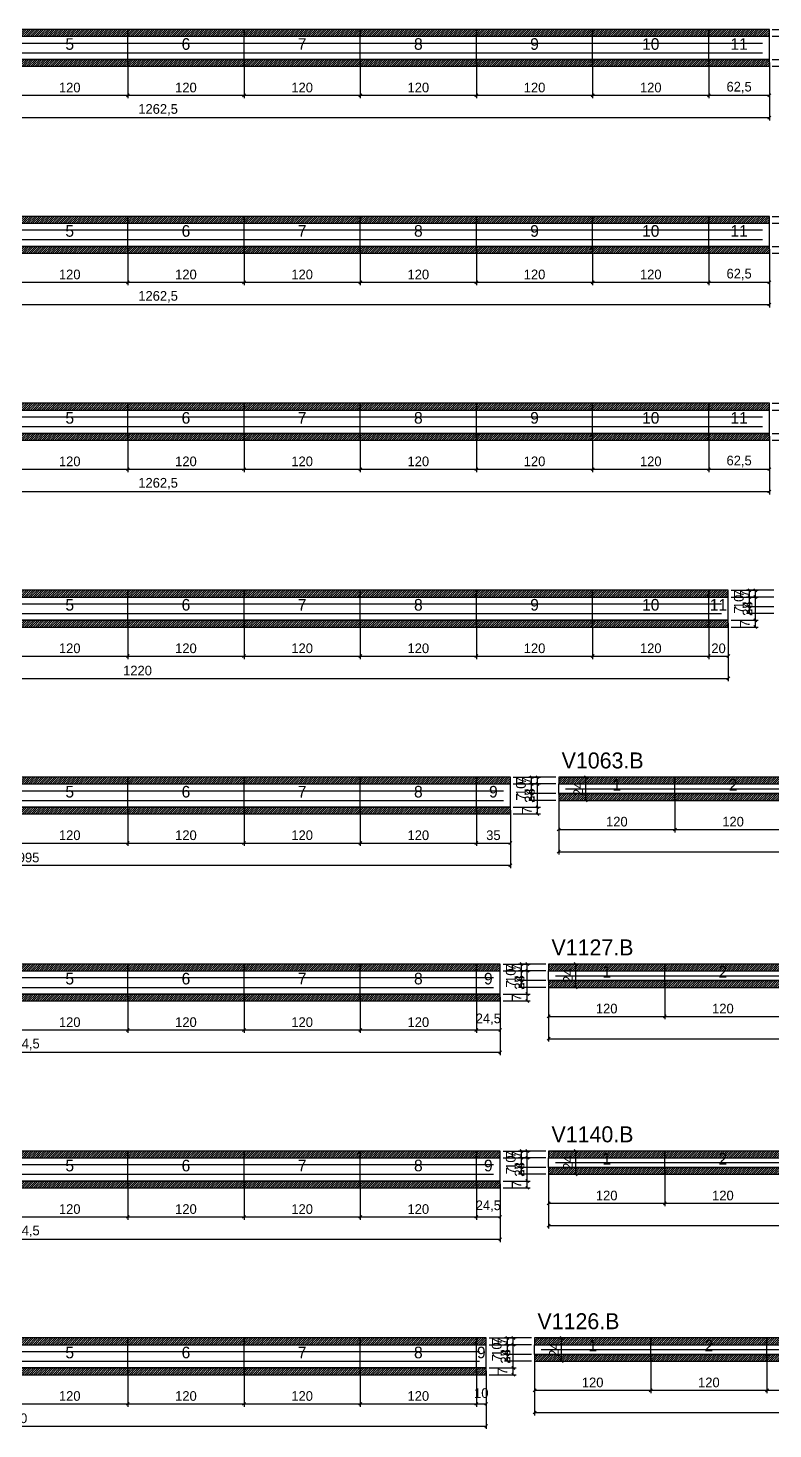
# Model space of a CAD drawing. Extents: x -10500 to 3070, y -11667 to 1250.
# Drawn here: x 705 to 1474, y -1824 to -378 of the extents above; entities that cross this region are included whole.
import ezdxf
from ezdxf.enums import TextEntityAlignment as Align

# ---------------------------------------------------------------- set-up
doc = ezdxf.new("R2010")
doc.units = 0
for name, color, linetype in [('5', 5, 'Continuous'), ('COTA', 241, 'Continuous'), ('NOMENCLATURA', 7, 'Continuous'), ('Painéis', 200, 'Continuous'), ('SARR_2.2x7', 40, 'Continuous'), ('SCO-___-LAJ', 224, 'Continuous')]:
    doc.layers.add(name, color=color, linetype=linetype)
doc.dimstyles.new('PAINEL', dxfattribs={"dimtxt": 10, "dimasz": 3, "dimexe": 3, "dimexo": 3, "dimgap": 3, "dimtad": 1, "dimblk": 'OBLIQUE', "dimblk1": 'OBLIQUE', "dimcen": 2.5, "dimclrd": 4, "dimclre": 4, "dimclrt": 240, "dimazin": 3, "dimtfac": 1, "dimtmove": 0, "dimatfit": 3})

# ---------------------------------------------------------------- blocks, each defined once
blk = doc.blocks.new('_OBLIQUE')
at = {"color": 0, "linetype": 'BYBLOCK'}
blk.add_line((-0.5, -0.5), (0.5, 0.5), dxfattribs=at)

msp = doc.modelspace()

# ---------------------------------------------------------------- hatches: boundary and pattern name
at = {"layer": 'COTA'}
h = msp.add_hatch(dxfattribs=at)
h.set_pattern_fill('ANSI31', scale=0.5)
h.paths.add_polyline_path([(688, -386), (808, -386), (808, -379), (688, -379)])
h = msp.add_hatch(dxfattribs=at)
h.set_pattern_fill('ANSI31', scale=0.5)
h.paths.add_polyline_path([(808, -386), (928, -386), (928, -379), (808, -379)])
h = msp.add_hatch(dxfattribs=at)
h.set_pattern_fill('ANSI31', scale=0.5)
h.paths.add_polyline_path([(928, -386), (1048, -386), (1048, -379), (928, -379)])
h = msp.add_hatch(dxfattribs=at)
h.set_pattern_fill('ANSI31', scale=0.5)
h.paths.add_polyline_path([(1048, -386), (1168, -386), (1168, -379), (1048, -379)])
h = msp.add_hatch(dxfattribs=at)
h.set_pattern_fill('ANSI31', scale=0.5)
h.paths.add_polyline_path([(1168, -386), (1288, -386), (1288, -379), (1168, -379)])
h = msp.add_hatch(dxfattribs=at)
h.set_pattern_fill('ANSI31', scale=0.5)
h.paths.add_polyline_path([(1288, -386), (1408, -386), (1408, -379), (1288, -379)])
h = msp.add_hatch(dxfattribs=at)
h.set_pattern_fill('ANSI31', scale=0.5)
h.paths.add_polyline_path([(1408, -386), (1470.5, -386), (1470.5, -379), (1408, -379)])
h = msp.add_hatch(dxfattribs=at)
h.set_pattern_fill('ANSI31', scale=0.5)
h.paths.add_polyline_path([(688, -417), (808, -417), (808, -410), (688, -410)])
h = msp.add_hatch(dxfattribs=at)
h.set_pattern_fill('ANSI31', scale=0.5)
h.paths.add_polyline_path([(808, -417), (928, -417), (928, -410), (808, -410)])
h = msp.add_hatch(dxfattribs=at)
h.set_pattern_fill('ANSI31', scale=0.5)
h.paths.add_polyline_path([(928, -417), (1048, -417), (1048, -410), (928, -410)])
h = msp.add_hatch(dxfattribs=at)
h.set_pattern_fill('ANSI31', scale=0.5)
h.paths.add_polyline_path([(1048, -417), (1168, -417), (1168, -410), (1048, -410)])
h = msp.add_hatch(dxfattribs=at)
h.set_pattern_fill('ANSI31', scale=0.5)
h.paths.add_polyline_path([(1168, -417), (1288, -417), (1288, -410), (1168, -410)])
h = msp.add_hatch(dxfattribs=at)
h.set_pattern_fill('ANSI31', scale=0.5)
h.paths.add_polyline_path([(1288, -417), (1408, -417), (1408, -410), (1288, -410)])
h = msp.add_hatch(dxfattribs=at)
h.set_pattern_fill('ANSI31', scale=0.5)
h.paths.add_polyline_path([(1408, -417), (1470.5, -417), (1470.5, -410), (1408, -410)])
h = msp.add_hatch(dxfattribs=at)
h.set_pattern_fill('ANSI31', scale=0.5)
h.paths.add_polyline_path([(688, -579), (808, -579), (808, -572), (688, -572)])
h = msp.add_hatch(dxfattribs=at)
h.set_pattern_fill('ANSI31', scale=0.5)
h.paths.add_polyline_path([(808, -579), (928, -579), (928, -572), (808, -572)])
h = msp.add_hatch(dxfattribs=at)
h.set_pattern_fill('ANSI31', scale=0.5)
h.paths.add_polyline_path([(928, -579), (1048, -579), (1048, -572), (928, -572)])
h = msp.add_hatch(dxfattribs=at)
h.set_pattern_fill('ANSI31', scale=0.5)
h.paths.add_polyline_path([(1048, -579), (1168, -579), (1168, -572), (1048, -572)])
h = msp.add_hatch(dxfattribs=at)
h.set_pattern_fill('ANSI31', scale=0.5)
h.paths.add_polyline_path([(1168, -579), (1288, -579), (1288, -572), (1168, -572)])
h = msp.add_hatch(dxfattribs=at)
h.set_pattern_fill('ANSI31', scale=0.5)
h.paths.add_polyline_path([(1288, -579), (1408, -579), (1408, -572), (1288, -572)])
h = msp.add_hatch(dxfattribs=at)
h.set_pattern_fill('ANSI31', scale=0.5)
h.paths.add_polyline_path([(1408, -579), (1470.5, -579), (1470.5, -572), (1408, -572)])
h = msp.add_hatch(dxfattribs=at)
h.set_pattern_fill('ANSI31', scale=0.5)
h.paths.add_polyline_path([(688, -610), (808, -610), (808, -603), (688, -603)])
h = msp.add_hatch(dxfattribs=at)
h.set_pattern_fill('ANSI31', scale=0.5)
h.paths.add_polyline_path([(808, -610), (928, -610), (928, -603), (808, -603)])
h = msp.add_hatch(dxfattribs=at)
h.set_pattern_fill('ANSI31', scale=0.5)
h.paths.add_polyline_path([(928, -610), (1048, -610), (1048, -603), (928, -603)])
h = msp.add_hatch(dxfattribs=at)
h.set_pattern_fill('ANSI31', scale=0.5)
h.paths.add_polyline_path([(1048, -610), (1168, -610), (1168, -603), (1048, -603)])
h = msp.add_hatch(dxfattribs=at)
h.set_pattern_fill('ANSI31', scale=0.5)
h.paths.add_polyline_path([(1168, -610), (1288, -610), (1288, -603), (1168, -603)])
h = msp.add_hatch(dxfattribs=at)
h.set_pattern_fill('ANSI31', scale=0.5)
h.paths.add_polyline_path([(1288, -610), (1408, -610), (1408, -603), (1288, -603)])
h = msp.add_hatch(dxfattribs=at)
h.set_pattern_fill('ANSI31', scale=0.5)
h.paths.add_polyline_path([(1408, -610), (1470.5, -610), (1470.5, -603), (1408, -603)])
h = msp.add_hatch(dxfattribs=at)
h.set_pattern_fill('ANSI31', scale=0.5)
h.paths.add_polyline_path([(688, -772), (808, -772), (808, -765), (688, -765)])
h = msp.add_hatch(dxfattribs=at)
h.set_pattern_fill('ANSI31', scale=0.5)
h.paths.add_polyline_path([(808, -772), (928, -772), (928, -765), (808, -765)])
h = msp.add_hatch(dxfattribs=at)
h.set_pattern_fill('ANSI31', scale=0.5)
h.paths.add_polyline_path([(928, -772), (1048, -772), (1048, -765), (928, -765)])
h = msp.add_hatch(dxfattribs=at)
h.set_pattern_fill('ANSI31', scale=0.5)
h.paths.add_polyline_path([(1048, -772), (1168, -772), (1168, -765), (1048, -765)])
h = msp.add_hatch(dxfattribs=at)
h.set_pattern_fill('ANSI31', scale=0.5)
h.paths.add_polyline_path([(1168, -772), (1288, -772), (1288, -765), (1168, -765)])
h = msp.add_hatch(dxfattribs=at)
h.set_pattern_fill('ANSI31', scale=0.5)
h.paths.add_polyline_path([(1288, -772), (1408, -772), (1408, -765), (1288, -765)])
h = msp.add_hatch(dxfattribs=at)
h.set_pattern_fill('ANSI31', scale=0.5)
h.paths.add_polyline_path([(1408, -772), (1470.5, -772), (1470.5, -765), (1408, -765)])
h = msp.add_hatch(dxfattribs=at)
h.set_pattern_fill('ANSI31', scale=0.5)
h.paths.add_polyline_path([(688, -803), (808, -803), (808, -796), (688, -796)])
h = msp.add_hatch(dxfattribs=at)
h.set_pattern_fill('ANSI31', scale=0.5)
h.paths.add_polyline_path([(808, -803), (928, -803), (928, -796), (808, -796)])
h = msp.add_hatch(dxfattribs=at)
h.set_pattern_fill('ANSI31', scale=0.5)
h.paths.add_polyline_path([(928, -803), (1048, -803), (1048, -796), (928, -796)])
h = msp.add_hatch(dxfattribs=at)
h.set_pattern_fill('ANSI31', scale=0.5)
h.paths.add_polyline_path([(1048, -803), (1168, -803), (1168, -796), (1048, -796)])
h = msp.add_hatch(dxfattribs=at)
h.set_pattern_fill('ANSI31', scale=0.5)
h.paths.add_polyline_path([(1168, -803), (1288, -803), (1288, -796), (1168, -796)])
h = msp.add_hatch(dxfattribs=at)
h.set_pattern_fill('ANSI31', scale=0.5)
h.paths.add_polyline_path([(1288, -803), (1408, -803), (1408, -796), (1288, -796)])
h = msp.add_hatch(dxfattribs=at)
h.set_pattern_fill('ANSI31', scale=0.5)
h.paths.add_polyline_path([(1408, -803), (1470.5, -803), (1470.5, -796), (1408, -796)])
h = msp.add_hatch(dxfattribs=at)
h.set_pattern_fill('ANSI31', scale=0.5)
h.paths.add_polyline_path([(688, -965), (808, -965), (808, -958), (688, -958)])
h = msp.add_hatch(dxfattribs=at)
h.set_pattern_fill('ANSI31', scale=0.5)
h.paths.add_polyline_path([(808, -965), (928, -965), (928, -958), (808, -958)])
h = msp.add_hatch(dxfattribs=at)
h.set_pattern_fill('ANSI31', scale=0.5)
h.paths.add_polyline_path([(928, -965), (1048, -965), (1048, -958), (928, -958)])
h = msp.add_hatch(dxfattribs=at)
h.set_pattern_fill('ANSI31', scale=0.5)
h.paths.add_polyline_path([(1048, -965), (1168, -965), (1168, -958), (1048, -958)])
h = msp.add_hatch(dxfattribs=at)
h.set_pattern_fill('ANSI31', scale=0.5)
h.paths.add_polyline_path([(1168, -965), (1288, -965), (1288, -958), (1168, -958)])
h = msp.add_hatch(dxfattribs=at)
h.set_pattern_fill('ANSI31', scale=0.5)
h.paths.add_polyline_path([(1288, -965), (1408, -965), (1408, -958), (1288, -958)])
h = msp.add_hatch(dxfattribs=at)
h.set_pattern_fill('ANSI31', scale=0.5)
h.paths.add_polyline_path([(1408, -965), (1428, -965), (1428, -958), (1408, -958)])
h = msp.add_hatch(dxfattribs=at)
h.set_pattern_fill('ANSI31', scale=0.5)
h.paths.add_polyline_path([(688, -996), (808, -996), (808, -989), (688, -989)])
h = msp.add_hatch(dxfattribs=at)
h.set_pattern_fill('ANSI31', scale=0.5)
h.paths.add_polyline_path([(808, -996), (928, -996), (928, -989), (808, -989)])
h = msp.add_hatch(dxfattribs=at)
h.set_pattern_fill('ANSI31', scale=0.5)
h.paths.add_polyline_path([(928, -996), (1048, -996), (1048, -989), (928, -989)])
h = msp.add_hatch(dxfattribs=at)
h.set_pattern_fill('ANSI31', scale=0.5)
h.paths.add_polyline_path([(1048, -996), (1168, -996), (1168, -989), (1048, -989)])
h = msp.add_hatch(dxfattribs=at)
h.set_pattern_fill('ANSI31', scale=0.5)
h.paths.add_polyline_path([(1168, -996), (1288, -996), (1288, -989), (1168, -989)])
h = msp.add_hatch(dxfattribs=at)
h.set_pattern_fill('ANSI31', scale=0.5)
h.paths.add_polyline_path([(1288, -996), (1408, -996), (1408, -989), (1288, -989)])
h = msp.add_hatch(dxfattribs=at)
h.set_pattern_fill('ANSI31', scale=0.5)
h.paths.add_polyline_path([(1408, -996), (1428, -996), (1428, -989), (1408, -989)])
h = msp.add_hatch(dxfattribs=at)
h.set_pattern_fill('ANSI31', scale=0.5)
h.paths.add_polyline_path([(688, -1158), (808, -1158), (808, -1151), (688, -1151)])
h = msp.add_hatch(dxfattribs=at)
h.set_pattern_fill('ANSI31', scale=0.5)
h.paths.add_polyline_path([(808, -1158), (928, -1158), (928, -1151), (808, -1151)])
h = msp.add_hatch(dxfattribs=at)
h.set_pattern_fill('ANSI31', scale=0.5)
h.paths.add_polyline_path([(928, -1158), (1048, -1158), (1048, -1151), (928, -1151)])
h = msp.add_hatch(dxfattribs=at)
h.set_pattern_fill('ANSI31', scale=0.5)
h.paths.add_polyline_path([(1048, -1158), (1168, -1158), (1168, -1151), (1048, -1151)])
h = msp.add_hatch(dxfattribs=at)
h.set_pattern_fill('ANSI31', scale=0.5)
h.paths.add_polyline_path([(1168, -1158), (1203, -1158), (1203, -1151), (1168, -1151)])
h = msp.add_hatch(dxfattribs=at)
h.set_pattern_fill('ANSI31', scale=0.5)
h.paths.add_polyline_path([(1253, -1158), (1373, -1158), (1373, -1151), (1253, -1151)])
h = msp.add_hatch(dxfattribs=at)
h.set_pattern_fill('ANSI31', scale=0.5)
h.paths.add_polyline_path([(1373, -1158), (1493, -1158), (1493, -1151), (1373, -1151)])
h = msp.add_hatch(dxfattribs=at)
h.set_pattern_fill('ANSI31', scale=0.5)
h.paths.add_polyline_path([(1253, -1175), (1373, -1175), (1373, -1168), (1253, -1168)])
h = msp.add_hatch(dxfattribs=at)
h.set_pattern_fill('ANSI31', scale=0.5)
h.paths.add_polyline_path([(1373, -1175), (1493, -1175), (1493, -1168), (1373, -1168)])
h = msp.add_hatch(dxfattribs=at)
h.set_pattern_fill('ANSI31', scale=0.5)
h.paths.add_polyline_path([(688, -1189), (808, -1189), (808, -1182), (688, -1182)])
h = msp.add_hatch(dxfattribs=at)
h.set_pattern_fill('ANSI31', scale=0.5)
h.paths.add_polyline_path([(808, -1189), (928, -1189), (928, -1182), (808, -1182)])
h = msp.add_hatch(dxfattribs=at)
h.set_pattern_fill('ANSI31', scale=0.5)
h.paths.add_polyline_path([(928, -1189), (1048, -1189), (1048, -1182), (928, -1182)])
h = msp.add_hatch(dxfattribs=at)
h.set_pattern_fill('ANSI31', scale=0.5)
h.paths.add_polyline_path([(1048, -1189), (1168, -1189), (1168, -1182), (1048, -1182)])
h = msp.add_hatch(dxfattribs=at)
h.set_pattern_fill('ANSI31', scale=0.5)
h.paths.add_polyline_path([(1168, -1189), (1203, -1189), (1203, -1182), (1168, -1182)])
h = msp.add_hatch(dxfattribs=at)
h.set_pattern_fill('ANSI31', scale=0.5)
h.paths.add_polyline_path([(688, -1351), (808, -1351), (808, -1344), (688, -1344)])
h = msp.add_hatch(dxfattribs=at)
h.set_pattern_fill('ANSI31', scale=0.5)
h.paths.add_polyline_path([(808, -1351), (928, -1351), (928, -1344), (808, -1344)])
h = msp.add_hatch(dxfattribs=at)
h.set_pattern_fill('ANSI31', scale=0.5)
h.paths.add_polyline_path([(928, -1351), (1048, -1351), (1048, -1344), (928, -1344)])
h = msp.add_hatch(dxfattribs=at)
h.set_pattern_fill('ANSI31', scale=0.5)
h.paths.add_polyline_path([(1048, -1351), (1168, -1351), (1168, -1344), (1048, -1344)])
h = msp.add_hatch(dxfattribs=at)
h.set_pattern_fill('ANSI31', scale=0.5)
h.paths.add_polyline_path([(1168, -1351), (1192.5, -1351), (1192.5, -1344), (1168, -1344)])
h = msp.add_hatch(dxfattribs=at)
h.set_pattern_fill('ANSI31', scale=0.5)
h.paths.add_polyline_path([(1242.5, -1351), (1362.5, -1351), (1362.5, -1344), (1242.5, -1344)])
h = msp.add_hatch(dxfattribs=at)
h.set_pattern_fill('ANSI31', scale=0.5)
h.paths.add_polyline_path([(1362.5, -1351), (1482.5, -1351), (1482.5, -1344), (1362.5, -1344)])
h = msp.add_hatch(dxfattribs=at)
h.set_pattern_fill('ANSI31', scale=0.5)
h.paths.add_polyline_path([(1242.5, -1368), (1362.5, -1368), (1362.5, -1361), (1242.5, -1361)])
h = msp.add_hatch(dxfattribs=at)
h.set_pattern_fill('ANSI31', scale=0.5)
h.paths.add_polyline_path([(1362.5, -1368), (1482.5, -1368), (1482.5, -1361), (1362.5, -1361)])
h = msp.add_hatch(dxfattribs=at)
h.set_pattern_fill('ANSI31', scale=0.5)
h.paths.add_polyline_path([(688, -1382), (808, -1382), (808, -1375), (688, -1375)])
h = msp.add_hatch(dxfattribs=at)
h.set_pattern_fill('ANSI31', scale=0.5)
h.paths.add_polyline_path([(808, -1382), (928, -1382), (928, -1375), (808, -1375)])
h = msp.add_hatch(dxfattribs=at)
h.set_pattern_fill('ANSI31', scale=0.5)
h.paths.add_polyline_path([(928, -1382), (1048, -1382), (1048, -1375), (928, -1375)])
h = msp.add_hatch(dxfattribs=at)
h.set_pattern_fill('ANSI31', scale=0.5)
h.paths.add_polyline_path([(1048, -1382), (1168, -1382), (1168, -1375), (1048, -1375)])
h = msp.add_hatch(dxfattribs=at)
h.set_pattern_fill('ANSI31', scale=0.5)
h.paths.add_polyline_path([(1168, -1382), (1192.5, -1382), (1192.5, -1375), (1168, -1375)])
h = msp.add_hatch(dxfattribs=at)
h.set_pattern_fill('ANSI31', scale=0.5)
h.paths.add_polyline_path([(688, -1544), (808, -1544), (808, -1537), (688, -1537)])
h = msp.add_hatch(dxfattribs=at)
h.set_pattern_fill('ANSI31', scale=0.5)
h.paths.add_polyline_path([(808, -1544), (928, -1544), (928, -1537), (808, -1537)])
h = msp.add_hatch(dxfattribs=at)
h.set_pattern_fill('ANSI31', scale=0.5)
h.paths.add_polyline_path([(928, -1544), (1048, -1544), (1048, -1537), (928, -1537)])
h = msp.add_hatch(dxfattribs=at)
h.set_pattern_fill('ANSI31', scale=0.5)
h.paths.add_polyline_path([(1048, -1544), (1168, -1544), (1168, -1537), (1048, -1537)])
h = msp.add_hatch(dxfattribs=at)
h.set_pattern_fill('ANSI31', scale=0.5)
h.paths.add_polyline_path([(1168, -1544), (1192.5, -1544), (1192.5, -1537), (1168, -1537)])
h = msp.add_hatch(dxfattribs=at)
h.set_pattern_fill('ANSI31', scale=0.5)
h.paths.add_polyline_path([(1242.5, -1544), (1362.5, -1544), (1362.5, -1537), (1242.5, -1537)])
h = msp.add_hatch(dxfattribs=at)
h.set_pattern_fill('ANSI31', scale=0.5)
h.paths.add_polyline_path([(1362.5, -1544), (1482.5, -1544), (1482.5, -1537), (1362.5, -1537)])
h = msp.add_hatch(dxfattribs=at)
h.set_pattern_fill('ANSI31', scale=0.5)
h.paths.add_polyline_path([(1242.5, -1561), (1362.5, -1561), (1362.5, -1554), (1242.5, -1554)])
h = msp.add_hatch(dxfattribs=at)
h.set_pattern_fill('ANSI31', scale=0.5)
h.paths.add_polyline_path([(1362.5, -1561), (1482.5, -1561), (1482.5, -1554), (1362.5, -1554)])
h = msp.add_hatch(dxfattribs=at)
h.set_pattern_fill('ANSI31', scale=0.5)
h.paths.add_polyline_path([(688, -1575), (808, -1575), (808, -1568), (688, -1568)])
h = msp.add_hatch(dxfattribs=at)
h.set_pattern_fill('ANSI31', scale=0.5)
h.paths.add_polyline_path([(808, -1575), (928, -1575), (928, -1568), (808, -1568)])
h = msp.add_hatch(dxfattribs=at)
h.set_pattern_fill('ANSI31', scale=0.5)
h.paths.add_polyline_path([(928, -1575), (1048, -1575), (1048, -1568), (928, -1568)])
h = msp.add_hatch(dxfattribs=at)
h.set_pattern_fill('ANSI31', scale=0.5)
h.paths.add_polyline_path([(1048, -1575), (1168, -1575), (1168, -1568), (1048, -1568)])
h = msp.add_hatch(dxfattribs=at)
h.set_pattern_fill('ANSI31', scale=0.5)
h.paths.add_polyline_path([(1168, -1575), (1192.5, -1575), (1192.5, -1568), (1168, -1568)])
h = msp.add_hatch(dxfattribs=at)
h.set_pattern_fill('ANSI31', scale=0.5)
h.paths.add_polyline_path([(688, -1737), (808, -1737), (808, -1730), (688, -1730)])
h = msp.add_hatch(dxfattribs=at)
h.set_pattern_fill('ANSI31', scale=0.5)
h.paths.add_polyline_path([(808, -1737), (928, -1737), (928, -1730), (808, -1730)])
h = msp.add_hatch(dxfattribs=at)
h.set_pattern_fill('ANSI31', scale=0.5)
h.paths.add_polyline_path([(928, -1737), (1048, -1737), (1048, -1730), (928, -1730)])
h = msp.add_hatch(dxfattribs=at)
h.set_pattern_fill('ANSI31', scale=0.5)
h.paths.add_polyline_path([(1048, -1737), (1168, -1737), (1168, -1730), (1048, -1730)])
h = msp.add_hatch(dxfattribs=at)
h.set_pattern_fill('ANSI31', scale=0.5)
h.paths.add_polyline_path([(1168, -1737), (1178, -1737), (1178, -1730), (1168, -1730)])
h = msp.add_hatch(dxfattribs=at)
h.set_pattern_fill('ANSI31', scale=0.5)
h.paths.add_polyline_path([(1228, -1737), (1348, -1737), (1348, -1730), (1228, -1730)])
h = msp.add_hatch(dxfattribs=at)
h.set_pattern_fill('ANSI31', scale=0.5)
h.paths.add_polyline_path([(1348, -1737), (1468, -1737), (1468, -1730), (1348, -1730)])
h = msp.add_hatch(dxfattribs=at)
h.set_pattern_fill('ANSI31', scale=0.5)
h.paths.add_polyline_path([(1468, -1737), (1588, -1737), (1588, -1730), (1468, -1730)])
h = msp.add_hatch(dxfattribs=at)
h.set_pattern_fill('ANSI31', scale=0.5)
h.paths.add_polyline_path([(1228, -1754), (1348, -1754), (1348, -1747), (1228, -1747)])
h = msp.add_hatch(dxfattribs=at)
h.set_pattern_fill('ANSI31', scale=0.5)
h.paths.add_polyline_path([(1348, -1754), (1468, -1754), (1468, -1747), (1348, -1747)])
h = msp.add_hatch(dxfattribs=at)
h.set_pattern_fill('ANSI31', scale=0.5)
h.paths.add_polyline_path([(1468, -1754), (1588, -1754), (1588, -1747), (1468, -1747)])
h = msp.add_hatch(dxfattribs=at)
h.set_pattern_fill('ANSI31', scale=0.5)
h.paths.add_polyline_path([(688, -1768), (808, -1768), (808, -1761), (688, -1761)])
h = msp.add_hatch(dxfattribs=at)
h.set_pattern_fill('ANSI31', scale=0.5)
h.paths.add_polyline_path([(808, -1768), (928, -1768), (928, -1761), (808, -1761)])
h = msp.add_hatch(dxfattribs=at)
h.set_pattern_fill('ANSI31', scale=0.5)
h.paths.add_polyline_path([(928, -1768), (1048, -1768), (1048, -1761), (928, -1761)])
h = msp.add_hatch(dxfattribs=at)
h.set_pattern_fill('ANSI31', scale=0.5)
h.paths.add_polyline_path([(1048, -1768), (1168, -1768), (1168, -1761), (1048, -1761)])
h = msp.add_hatch(dxfattribs=at)
h.set_pattern_fill('ANSI31', scale=0.5)
h.paths.add_polyline_path([(1168, -1768), (1178, -1768), (1178, -1761), (1168, -1761)])

# ---------------------------------------------------------------- linework, layer by layer
at = {"layer": 'Painéis'}
for p, q in [((688, -386), (808, -386)), ((808, -410), (808, -386)), ((808, -410), (808, -386)), ((808, -386), (928, -386)), ((808, -410), (808, -386)), ((928, -410), (928, -386)), ((928, -410), (928, -386)), ((928, -386), (1048, -386)), ((928, -410), (928, -386)), ((1048, -410), (1048, -386)), ((1048, -410), (1048, -386)), ((1048, -386), (1168, -386)), ((1048, -410), (1048, -386)), ((1168, -410), (1168, -386)), ((1168, -410), (1168, -386)), ((1168, -386), (1288, -386)), ((1168, -410), (1168, -386)), ((1288, -410), (1288, -386)), ((1288, -410), (1288, -386)), ((1288, -386), (1408, -386)), ((1288, -410), (1288, -386)), ((1408, -410), (1408, -386)), ((1408, -410), (1408, -386)), ((1408, -386), (1470.5, -386)), ((1408, -410), (1408, -386)), ((1470.5, -410), (1470.5, -386)), ((688, -410), (808, -410)), ((808, -410), (928, -410)), ((928, -410), (1048, -410)), ((1048, -410), (1168, -410)), ((1168, -410), (1288, -410)), ((1288, -410), (1408, -410)), ((1408, -410), (1470.5, -410)), ((688, -579), (808, -579)), ((808, -603), (808, -579)), ((808, -603), (808, -579)), ((808, -579), (928, -579)), ((808, -603), (808, -579)), ((928, -603), (928, -579)), ((928, -603), (928, -579)), ((928, -579), (1048, -579)), ((928, -603), (928, -579)), ((1048, -603), (1048, -579)), ((1048, -603), (1048, -579)), ((1048, -579), (1168, -579)), ((1048, -603), (1048, -579)), ((1168, -603), (1168, -579)), ((1168, -603), (1168, -579)), ((1168, -579), (1288, -579)), ((1168, -603), (1168, -579)), ((1288, -603), (1288, -579)), ((1288, -603), (1288, -579)), ((1288, -579), (1408, -579)), ((1288, -603), (1288, -579)), ((1408, -603), (1408, -579)), ((1408, -603), (1408, -579)), ((1408, -579), (1470.5, -579)), ((1408, -603), (1408, -579)), ((1470.5, -603), (1470.5, -579)), ((688, -603), (808, -603)), ((808, -603), (928, -603)), ((928, -603), (1048, -603)), ((1048, -603), (1168, -603)), ((1168, -603), (1288, -603)), ((1288, -603), (1408, -603)), ((1408, -603), (1470.5, -603)), ((688, -772), (808, -772)), ((808, -796), (808, -772)), ((808, -796), (808, -772)), ((808, -772), (928, -772)), ((808, -796), (808, -772)), ((928, -796), (928, -772)), ((928, -796), (928, -772)), ((928, -772), (1048, -772)), ((928, -796), (928, -772)), ((1048, -796), (1048, -772)), ((1048, -796), (1048, -772)), ((1048, -772), (1168, -772)), ((1048, -796), (1048, -772)), ((1168, -796), (1168, -772)), ((1168, -796), (1168, -772)), ((1168, -772), (1288, -772)), ((1168, -796), (1168, -772)), ((1288, -796), (1288, -772)), ((1288, -796), (1288, -772)), ((1288, -772), (1408, -772)), ((1288, -796), (1288, -772)), ((1408, -796), (1408, -772)), ((1408, -796), (1408, -772)), ((1408, -772), (1470.5, -772)), ((1408, -796), (1408, -772)), ((1470.5, -796), (1470.5, -772)), ((688, -796), (808, -796)), ((808, -796), (928, -796)), ((928, -796), (1048, -796)), ((1048, -796), (1168, -796)), ((1168, -796), (1288, -796)), ((1288, -796), (1408, -796)), ((1408, -796), (1470.5, -796)), ((688, -965), (808, -965)), ((808, -989), (808, -965)), ((808, -989), (808, -965)), ((808, -965), (928, -965)), ((808, -989), (808, -965)), ((928, -989), (928, -965)), ((928, -989), (928, -965)), ((928, -965), (1048, -965)), ((928, -989), (928, -965)), ((1048, -989), (1048, -965)), ((1048, -989), (1048, -965)), ((1048, -965), (1168, -965)), ((1048, -989), (1048, -965)), ((1168, -989), (1168, -965)), ((1168, -989), (1168, -965)), ((1168, -965), (1288, -965)), ((1168, -989), (1168, -965)), ((1288, -989), (1288, -965)), ((1288, -989), (1288, -965)), ((1288, -965), (1408, -965)), ((1288, -989), (1288, -965)), ((1408, -989), (1408, -965)), ((1408, -989), (1408, -965)), ((1408, -965), (1428, -965)), ((1408, -989), (1408, -965)), ((1428, -989), (1428, -965)), ((688, -989), (808, -989)), ((808, -989), (928, -989)), ((928, -989), (1048, -989)), ((1048, -989), (1168, -989)), ((1168, -989), (1288, -989)), ((1288, -989), (1408, -989)), ((1408, -989), (1428, -989)), ((688, -1158), (808, -1158)), ((808, -1182), (808, -1158)), ((808, -1182), (808, -1158)), ((808, -1158), (928, -1158)), ((808, -1182), (808, -1158)), ((928, -1182), (928, -1158)), ((928, -1182), (928, -1158)), ((928, -1158), (1048, -1158)), ((928, -1182), (928, -1158)), ((1048, -1182), (1048, -1158)), ((1048, -1182), (1048, -1158)), ((1048, -1158), (1168, -1158)), ((1048, -1182), (1048, -1158)), ((1168, -1182), (1168, -1158)), ((1168, -1182), (1168, -1158)), ((1168, -1158), (1203, -1158)), ((1168, -1182), (1168, -1158)), ((1203, -1182), (1203, -1158)), ((1253, -1158), (1373, -1158)), ((1253, -1168), (1253, -1158)), ((1253, -1168), (1373, -1168)), ((1373, -1168), (1373, -1158)), ((1373, -1168), (1373, -1158)), ((1373, -1158), (1493, -1158)), ((1373, -1168), (1373, -1158)), ((1373, -1168), (1493, -1168)), ((688, -1182), (808, -1182)), ((808, -1182), (928, -1182)), ((928, -1182), (1048, -1182)), ((1048, -1182), (1168, -1182)), ((1168, -1182), (1203, -1182)), ((688, -1351), (808, -1351)), ((808, -1375), (808, -1351)), ((808, -1375), (808, -1351)), ((808, -1351), (928, -1351)), ((808, -1375), (808, -1351)), ((928, -1375), (928, -1351)), ((928, -1375), (928, -1351)), ((928, -1351), (1048, -1351)), ((928, -1375), (928, -1351)), ((1048, -1375), (1048, -1351)), ((1048, -1375), (1048, -1351)), ((1048, -1351), (1168, -1351)), ((1048, -1375), (1048, -1351)), ((1168, -1375), (1168, -1351)), ((1168, -1375), (1168, -1351)), ((1168, -1351), (1192.5, -1351)), ((1168, -1375), (1168, -1351)), ((1192.5, -1375), (1192.5, -1351)), ((1242.5, -1351), (1362.5, -1351)), ((1242.5, -1361), (1242.5, -1351)), ((1362.5, -1361), (1362.5, -1351)), ((1362.5, -1361), (1362.5, -1351)), ((1362.5, -1351), (1482.5, -1351)), ((1362.5, -1361), (1362.5, -1351)), ((1242.5, -1361), (1362.5, -1361)), ((1362.5, -1361), (1482.5, -1361)), ((688, -1375), (808, -1375)), ((808, -1375), (928, -1375)), ((928, -1375), (1048, -1375)), ((1048, -1375), (1168, -1375)), ((1168, -1375), (1192.5, -1375)), ((688, -1544), (808, -1544)), ((808, -1568), (808, -1544)), ((808, -1568), (808, -1544)), ((808, -1544), (928, -1544)), ((808, -1568), (808, -1544)), ((928, -1568), (928, -1544)), ((928, -1568), (928, -1544)), ((928, -1544), (1048, -1544)), ((928, -1568), (928, -1544)), ((1048, -1568), (1048, -1544)), ((1048, -1568), (1048, -1544)), ((1048, -1544), (1168, -1544)), ((1048, -1568), (1048, -1544)), ((1168, -1568), (1168, -1544)), ((1168, -1568), (1168, -1544)), ((1168, -1544), (1192.5, -1544)), ((1168, -1568), (1168, -1544)), ((1192.5, -1568), (1192.5, -1544)), ((1242.5, -1544), (1362.5, -1544)), ((1242.5, -1554), (1242.5, -1544)), ((1362.5, -1554), (1362.5, -1544)), ((1362.5, -1554), (1362.5, -1544)), ((1362.5, -1544), (1482.5, -1544)), ((1362.5, -1554), (1362.5, -1544)), ((1242.5, -1554), (1362.5, -1554)), ((1362.5, -1554), (1482.5, -1554)), ((688, -1568), (808, -1568)), ((808, -1568), (928, -1568)), ((928, -1568), (1048, -1568)), ((1048, -1568), (1168, -1568)), ((1168, -1568), (1192.5, -1568)), ((688, -1737), (808, -1737)), ((808, -1761), (808, -1737)), ((808, -1761), (808, -1737)), ((808, -1737), (928, -1737)), ((808, -1761), (808, -1737)), ((928, -1761), (928, -1737)), ((928, -1761), (928, -1737)), ((928, -1737), (1048, -1737)), ((928, -1761), (928, -1737)), ((1048, -1761), (1048, -1737)), ((1048, -1761), (1048, -1737)), ((1048, -1737), (1168, -1737)), ((1048, -1761), (1048, -1737)), ((1168, -1761), (1168, -1737)), ((1168, -1761), (1168, -1737)), ((1168, -1737), (1178, -1737)), ((1168, -1761), (1168, -1737)), ((1178, -1761), (1178, -1737)), ((1228, -1737), (1348, -1737)), ((1228, -1747), (1228, -1737)), ((1228, -1747), (1348, -1747)), ((1348, -1747), (1348, -1737)), ((1348, -1747), (1348, -1737)), ((1348, -1737), (1468, -1737)), ((1348, -1747), (1348, -1737)), ((1348, -1747), (1468, -1747)), ((1468, -1747), (1468, -1737)), ((1468, -1747), (1468, -1737)), ((1468, -1737), (1588, -1737)), ((1468, -1747), (1468, -1737)), ((1468, -1747), (1588, -1747)), ((688, -1761), (808, -1761)), ((808, -1761), (928, -1761)), ((928, -1761), (1048, -1761)), ((1048, -1761), (1168, -1761)), ((1168, -1761), (1178, -1761))]:
    msp.add_line(p, q, dxfattribs=at)
at = {"layer": 'SARR_2.2x7'}
for points in [[(688, -393), (808, -393)], [(688, -393), (808, -393)], [(688, -403), (808, -403)], [(688, -403), (808, -403)], [(808, -393), (928, -393)], [(808, -393), (928, -393)], [(808, -403), (928, -403)], [(808, -403), (928, -403)], [(928, -393), (1048, -393)], [(928, -393), (1048, -393)], [(928, -403), (1048, -403)], [(928, -403), (1048, -403)], [(1048, -393), (1168, -393)], [(1048, -393), (1168, -393)], [(1048, -403), (1168, -403)], [(1048, -403), (1168, -403)], [(1168, -393), (1288, -393)], [(1168, -393), (1288, -393)], [(1168, -403), (1288, -403)], [(1168, -403), (1288, -403)], [(1288, -393), (1408, -393)], [(1288, -393), (1408, -393)], [(1288, -403), (1408, -403)], [(1288, -403), (1408, -403)], [(1408, -393), (1463.5, -393)], [(1408, -393), (1463.5, -393)], [(1408, -403), (1463.5, -403)], [(1408, -403), (1463.5, -403)], [(688, -586), (808, -586)], [(688, -586), (808, -586)], [(808, -586), (928, -586)], [(808, -586), (928, -586)], [(928, -586), (1048, -586)], [(928, -586), (1048, -586)], [(1048, -586), (1168, -586)], [(1048, -586), (1168, -586)], [(1168, -586), (1288, -586)], [(1168, -586), (1288, -586)], [(1288, -586), (1408, -586)], [(1288, -586), (1408, -586)], [(1408, -586), (1463.5, -586)], [(1408, -586), (1463.5, -586)], [(688, -596), (808, -596)], [(688, -596), (808, -596)], [(808, -596), (928, -596)], [(808, -596), (928, -596)], [(928, -596), (1048, -596)], [(928, -596), (1048, -596)], [(1048, -596), (1168, -596)], [(1048, -596), (1168, -596)], [(1168, -596), (1288, -596)], [(1168, -596), (1288, -596)], [(1288, -596), (1408, -596)], [(1288, -596), (1408, -596)], [(1408, -596), (1463.5, -596)], [(1408, -596), (1463.5, -596)], [(688, -779), (808, -779)], [(688, -779), (808, -779)], [(808, -779), (928, -779)], [(808, -779), (928, -779)], [(928, -779), (1048, -779)], [(928, -779), (1048, -779)], [(1048, -779), (1168, -779)], [(1048, -779), (1168, -779)], [(1168, -779), (1288, -779)], [(1168, -779), (1288, -779)], [(1288, -779), (1408, -779)], [(1288, -779), (1408, -779)], [(1408, -779), (1463.5, -779)], [(1408, -779), (1463.5, -779)], [(688, -789), (808, -789)], [(688, -789), (808, -789)], [(808, -789), (928, -789)], [(808, -789), (928, -789)], [(928, -789), (1048, -789)], [(928, -789), (1048, -789)], [(1048, -789), (1168, -789)], [(1048, -789), (1168, -789)], [(1168, -789), (1288, -789)], [(1168, -789), (1288, -789)], [(1288, -789), (1408, -789)], [(1288, -789), (1408, -789)], [(1408, -789), (1463.5, -789)], [(1408, -789), (1463.5, -789)], [(688, -972), (808, -972)], [(688, -972), (808, -972)], [(688, -982), (808, -982)], [(688, -982), (808, -982)], [(808, -972), (928, -972)], [(808, -972), (928, -972)], [(808, -982), (928, -982)], [(808, -982), (928, -982)], [(928, -972), (1048, -972)], [(928, -972), (1048, -972)], [(928, -982), (1048, -982)], [(928, -982), (1048, -982)], [(1048, -972), (1168, -972)], [(1048, -972), (1168, -972)], [(1048, -982), (1168, -982)], [(1048, -982), (1168, -982)], [(1168, -972), (1288, -972)], [(1168, -972), (1288, -972)], [(1168, -982), (1288, -982)], [(1168, -982), (1288, -982)], [(1288, -972), (1408, -972)], [(1288, -972), (1408, -972)], [(1288, -982), (1408, -982)], [(1288, -982), (1408, -982)], [(1408, -972), (1421, -972)], [(1408, -972), (1421, -972)], [(1408, -982), (1421, -982)], [(1408, -982), (1421, -982)], [(688, -1165), (808, -1165)], [(688, -1165), (808, -1165)], [(808, -1165), (928, -1165)], [(808, -1165), (928, -1165)], [(928, -1165), (1048, -1165)], [(928, -1165), (1048, -1165)], [(1048, -1165), (1168, -1165)], [(1048, -1165), (1168, -1165)], [(1168, -1165), (1196, -1165)], [(1168, -1165), (1196, -1165)], [(1260, -1163), (1373, -1163)], [(1260, -1163), (1373, -1163)], [(1373, -1163), (1493, -1163)], [(1373, -1163), (1493, -1163)], [(688, -1175), (808, -1175)], [(688, -1175), (808, -1175)], [(808, -1175), (928, -1175)], [(808, -1175), (928, -1175)], [(928, -1175), (1048, -1175)], [(928, -1175), (1048, -1175)], [(1048, -1175), (1168, -1175)], [(1048, -1175), (1168, -1175)], [(1168, -1175), (1196, -1175)], [(1168, -1175), (1196, -1175)], [(688, -1358), (808, -1358)], [(688, -1358), (808, -1358)], [(808, -1358), (928, -1358)], [(808, -1358), (928, -1358)], [(928, -1358), (1048, -1358)], [(928, -1358), (1048, -1358)], [(1048, -1358), (1168, -1358)], [(1048, -1358), (1168, -1358)], [(1168, -1358), (1185.5, -1358)], [(1168, -1358), (1185.5, -1358)], [(1249.5, -1356), (1362.5, -1356)], [(1249.5, -1356), (1362.5, -1356)], [(1362.5, -1356), (1482.5, -1356)], [(1362.5, -1356), (1482.5, -1356)], [(688, -1368), (808, -1368)], [(688, -1368), (808, -1368)], [(808, -1368), (928, -1368)], [(808, -1368), (928, -1368)], [(928, -1368), (1048, -1368)], [(928, -1368), (1048, -1368)], [(1048, -1368), (1168, -1368)], [(1048, -1368), (1168, -1368)], [(1168, -1368), (1185.5, -1368)], [(1168, -1368), (1185.5, -1368)], [(688, -1551), (808, -1551)], [(688, -1551), (808, -1551)], [(688, -1561), (808, -1561)], [(688, -1561), (808, -1561)], [(808, -1551), (928, -1551)], [(808, -1551), (928, -1551)], [(808, -1561), (928, -1561)], [(808, -1561), (928, -1561)], [(928, -1551), (1048, -1551)], [(928, -1551), (1048, -1551)], [(928, -1561), (1048, -1561)], [(928, -1561), (1048, -1561)], [(1048, -1551), (1168, -1551)], [(1048, -1551), (1168, -1551)], [(1048, -1561), (1168, -1561)], [(1048, -1561), (1168, -1561)], [(1168, -1551), (1185.5, -1551)], [(1168, -1551), (1185.5, -1551)], [(1168, -1561), (1185.5, -1561)], [(1168, -1561), (1185.5, -1561)], [(1249.5, -1549), (1362.5, -1549)], [(1249.5, -1549), (1362.5, -1549)], [(1362.5, -1549), (1482.5, -1549)], [(1362.5, -1549), (1482.5, -1549)], [(688, -1744), (808, -1744)], [(688, -1744), (808, -1744)], [(808, -1744), (928, -1744)], [(808, -1744), (928, -1744)], [(928, -1744), (1048, -1744)], [(928, -1744), (1048, -1744)], [(1048, -1744), (1168, -1744)], [(1048, -1744), (1168, -1744)], [(1168, -1744), (1171, -1744)], [(1168, -1744), (1171, -1744)], [(1235, -1742), (1348, -1742)], [(1235, -1742), (1348, -1742)], [(1348, -1742), (1468, -1742)], [(1348, -1742), (1468, -1742)], [(1468, -1742), (1588, -1742)], [(1468, -1742), (1588, -1742)], [(688, -1754), (808, -1754)], [(688, -1754), (808, -1754)], [(808, -1754), (928, -1754)], [(808, -1754), (928, -1754)], [(928, -1754), (1048, -1754)], [(928, -1754), (1048, -1754)], [(1048, -1754), (1168, -1754)], [(1048, -1754), (1168, -1754)], [(1168, -1754), (1171, -1754)], [(1168, -1754), (1171, -1754)]]:
    msp.add_lwpolyline(points, dxfattribs=at)
at = {"layer": 'SCO-___-LAJ'}
for points in [[(688, -386), (808, -386), (808, -379), (688, -379)], [(808, -386), (928, -386), (928, -379), (808, -379)], [(928, -386), (1048, -386), (1048, -379), (928, -379)], [(1048, -386), (1168, -386), (1168, -379), (1048, -379)], [(1168, -386), (1288, -386), (1288, -379), (1168, -379)], [(1288, -386), (1408, -386), (1408, -379), (1288, -379)], [(1408, -386), (1470.5, -386), (1470.5, -379), (1408, -379)], [(688, -417), (808, -417), (808, -410), (688, -410)], [(808, -417), (928, -417), (928, -410), (808, -410)], [(928, -417), (1048, -417), (1048, -410), (928, -410)], [(1048, -417), (1168, -417), (1168, -410), (1048, -410)], [(1168, -417), (1288, -417), (1288, -410), (1168, -410)], [(1288, -417), (1408, -417), (1408, -410), (1288, -410)], [(1408, -417), (1470.5, -417), (1470.5, -410), (1408, -410)], [(688, -579), (808, -579), (808, -572), (688, -572)], [(808, -579), (928, -579), (928, -572), (808, -572)], [(928, -579), (1048, -579), (1048, -572), (928, -572)], [(1048, -579), (1168, -579), (1168, -572), (1048, -572)], [(1168, -579), (1288, -579), (1288, -572), (1168, -572)], [(1288, -579), (1408, -579), (1408, -572), (1288, -572)], [(1408, -579), (1470.5, -579), (1470.5, -572), (1408, -572)], [(688, -610), (808, -610), (808, -603), (688, -603)], [(808, -610), (928, -610), (928, -603), (808, -603)], [(928, -610), (1048, -610), (1048, -603), (928, -603)], [(1048, -610), (1168, -610), (1168, -603), (1048, -603)], [(1168, -610), (1288, -610), (1288, -603), (1168, -603)], [(1288, -610), (1408, -610), (1408, -603), (1288, -603)], [(1408, -610), (1470.5, -610), (1470.5, -603), (1408, -603)], [(688, -772), (808, -772), (808, -765), (688, -765)], [(808, -772), (928, -772), (928, -765), (808, -765)], [(928, -772), (1048, -772), (1048, -765), (928, -765)], [(1048, -772), (1168, -772), (1168, -765), (1048, -765)], [(1168, -772), (1288, -772), (1288, -765), (1168, -765)], [(1288, -772), (1408, -772), (1408, -765), (1288, -765)], [(1408, -772), (1470.5, -772), (1470.5, -765), (1408, -765)], [(688, -803), (808, -803), (808, -796), (688, -796)], [(808, -803), (928, -803), (928, -796), (808, -796)], [(928, -803), (1048, -803), (1048, -796), (928, -796)], [(1048, -803), (1168, -803), (1168, -796), (1048, -796)], [(1168, -803), (1288, -803), (1288, -796), (1168, -796)], [(1288, -803), (1408, -803), (1408, -796), (1288, -796)], [(1408, -803), (1470.5, -803), (1470.5, -796), (1408, -796)], [(688, -965), (808, -965), (808, -958), (688, -958)], [(808, -965), (928, -965), (928, -958), (808, -958)], [(928, -965), (1048, -965), (1048, -958), (928, -958)], [(1048, -965), (1168, -965), (1168, -958), (1048, -958)], [(1168, -965), (1288, -965), (1288, -958), (1168, -958)], [(1288, -965), (1408, -965), (1408, -958), (1288, -958)], [(1408, -965), (1428, -965), (1428, -958), (1408, -958)], [(688, -996), (808, -996), (808, -989), (688, -989)], [(808, -996), (928, -996), (928, -989), (808, -989)], [(928, -996), (1048, -996), (1048, -989), (928, -989)], [(1048, -996), (1168, -996), (1168, -989), (1048, -989)], [(1168, -996), (1288, -996), (1288, -989), (1168, -989)], [(1288, -996), (1408, -996), (1408, -989), (1288, -989)], [(1408, -996), (1428, -996), (1428, -989), (1408, -989)], [(688, -1158), (808, -1158), (808, -1151), (688, -1151)], [(808, -1158), (928, -1158), (928, -1151), (808, -1151)], [(928, -1158), (1048, -1158), (1048, -1151), (928, -1151)], [(1048, -1158), (1168, -1158), (1168, -1151), (1048, -1151)], [(1168, -1158), (1203, -1158), (1203, -1151), (1168, -1151)], [(1253, -1158), (1373, -1158), (1373, -1151), (1253, -1151)], [(1373, -1158), (1493, -1158), (1493, -1151), (1373, -1151)], [(1253, -1175), (1373, -1175), (1373, -1168), (1253, -1168)], [(1373, -1175), (1493, -1175), (1493, -1168), (1373, -1168)], [(688, -1189), (808, -1189), (808, -1182), (688, -1182)], [(808, -1189), (928, -1189), (928, -1182), (808, -1182)], [(928, -1189), (1048, -1189), (1048, -1182), (928, -1182)], [(1048, -1189), (1168, -1189), (1168, -1182), (1048, -1182)], [(1168, -1189), (1203, -1189), (1203, -1182), (1168, -1182)], [(688, -1351), (808, -1351), (808, -1344), (688, -1344)], [(808, -1351), (928, -1351), (928, -1344), (808, -1344)], [(928, -1351), (1048, -1351), (1048, -1344), (928, -1344)], [(1048, -1351), (1168, -1351), (1168, -1344), (1048, -1344)], [(1168, -1351), (1192.5, -1351), (1192.5, -1344), (1168, -1344)], [(1242.5, -1351), (1362.5, -1351), (1362.5, -1344), (1242.5, -1344)], [(1362.5, -1351), (1482.5, -1351), (1482.5, -1344), (1362.5, -1344)], [(1242.5, -1368), (1362.5, -1368), (1362.5, -1361), (1242.5, -1361)], [(1362.5, -1368), (1482.5, -1368), (1482.5, -1361), (1362.5, -1361)], [(688, -1382), (808, -1382), (808, -1375), (688, -1375)], [(808, -1382), (928, -1382), (928, -1375), (808, -1375)], [(928, -1382), (1048, -1382), (1048, -1375), (928, -1375)], [(1048, -1382), (1168, -1382), (1168, -1375), (1048, -1375)], [(1168, -1382), (1192.5, -1382), (1192.5, -1375), (1168, -1375)], [(688, -1544), (808, -1544), (808, -1537), (688, -1537)], [(808, -1544), (928, -1544), (928, -1537), (808, -1537)], [(928, -1544), (1048, -1544), (1048, -1537), (928, -1537)], [(1048, -1544), (1168, -1544), (1168, -1537), (1048, -1537)], [(1168, -1544), (1192.5, -1544), (1192.5, -1537), (1168, -1537)], [(1242.5, -1544), (1362.5, -1544), (1362.5, -1537), (1242.5, -1537)], [(1362.5, -1544), (1482.5, -1544), (1482.5, -1537), (1362.5, -1537)], [(1242.5, -1561), (1362.5, -1561), (1362.5, -1554), (1242.5, -1554)], [(1362.5, -1561), (1482.5, -1561), (1482.5, -1554), (1362.5, -1554)], [(688, -1575), (808, -1575), (808, -1568), (688, -1568)], [(808, -1575), (928, -1575), (928, -1568), (808, -1568)], [(928, -1575), (1048, -1575), (1048, -1568), (928, -1568)], [(1048, -1575), (1168, -1575), (1168, -1568), (1048, -1568)], [(1168, -1575), (1192.5, -1575), (1192.5, -1568), (1168, -1568)], [(688, -1737), (808, -1737), (808, -1730), (688, -1730)], [(808, -1737), (928, -1737), (928, -1730), (808, -1730)], [(928, -1737), (1048, -1737), (1048, -1730), (928, -1730)], [(1048, -1737), (1168, -1737), (1168, -1730), (1048, -1730)], [(1168, -1737), (1178, -1737), (1178, -1730), (1168, -1730)], [(1228, -1737), (1348, -1737), (1348, -1730), (1228, -1730)], [(1348, -1737), (1468, -1737), (1468, -1730), (1348, -1730)], [(1468, -1737), (1588, -1737), (1588, -1730), (1468, -1730)], [(1228, -1754), (1348, -1754), (1348, -1747), (1228, -1747)], [(1348, -1754), (1468, -1754), (1468, -1747), (1348, -1747)], [(1468, -1754), (1588, -1754), (1588, -1747), (1468, -1747)], [(688, -1768), (808, -1768), (808, -1761), (688, -1761)], [(808, -1768), (928, -1768), (928, -1761), (808, -1761)], [(928, -1768), (1048, -1768), (1048, -1761), (928, -1761)], [(1048, -1768), (1168, -1768), (1168, -1761), (1048, -1761)], [(1168, -1768), (1178, -1768), (1178, -1761), (1168, -1761)]]:
    msp.add_lwpolyline(points, close=True, dxfattribs=at)

# ---------------------------------------------------------------- texts
at = {"layer": '5'}
for s, p in [('5', (748, -394)), ('6', (868, -394)), ('7', (988, -394)), ('8', (1108, -394)), ('9', (1228, -394)), ('10', (1348, -394)), ('11', (1439.25, -394)), ('5', (748, -587)), ('6', (868, -587)), ('7', (988, -587)), ('8', (1108, -587)), ('9', (1228, -587)), ('10', (1348, -587)), ('11', (1439.25, -587)), ('5', (748, -780)), ('6', (868, -780)), ('7', (988, -780)), ('8', (1108, -780)), ('9', (1228, -780)), ('10', (1348, -780)), ('11', (1439.25, -780)), ('5', (748, -973)), ('6', (868, -973)), ('7', (988, -973)), ('8', (1108, -973)), ('9', (1228, -973)), ('10', (1348, -973)), ('11', (1418, -973)), ('1', (1313, -1159)), ('2', (1433, -1159)), ('5', (748, -1166)), ('6', (868, -1166)), ('7', (988, -1166)), ('8', (1108, -1166)), ('9', (1185.5, -1166)), ('5', (748, -1359)), ('6', (868, -1359)), ('7', (988, -1359)), ('8', (1108, -1359)), ('9', (1180.25, -1359)), ('1', (1302.5, -1352)), ('2', (1422.5, -1352)), ('5', (748, -1552)), ('6', (868, -1552)), ('7', (988, -1552)), ('8', (1108, -1552)), ('9', (1180.25, -1552)), ('1', (1302.5, -1545)), ('2', (1422.5, -1545)), ('1', (1288, -1738)), ('2', (1408, -1738)), ('5', (748, -1745)), ('6', (868, -1745)), ('7', (988, -1745)), ('8', (1108, -1745)), ('9', (1173, -1745))]:
    msp.add_text(s, height=12, dxfattribs=at).set_placement(p, align=Align.MIDDLE_CENTER)
at = {"layer": 'NOMENCLATURA'}
for s, p in [('V1063.B', (1256, -1142)), ('V1127.B', (1245.5, -1335)), ('V1140.B', (1245.5, -1528)), ('V1126.B', (1231, -1721))]:
    msp.add_text(s, height=16.5, dxfattribs=at).set_placement(p)

# ---------------------------------------------------------------- dimensions: what is measured, and where the dimension line sits
at = {"layer": 'COTA'}
for base, p1, p2 in [((1498.5, -417), (1470.5, -417), (1470.5, -379)), ((1498.5, -386), (1470.5, -386), (1470.5, -379)), ((1498.5, -410), (1470.5, -410), (1470.5, -386)), ((1498.5, -417), (1470.5, -417), (1470.5, -410)), ((1498.5, -610), (1470.5, -610), (1470.5, -572)), ((1498.5, -579), (1470.5, -579), (1470.5, -572)), ((1498.5, -603), (1470.5, -603), (1470.5, -579)), ((1498.5, -610), (1470.5, -610), (1470.5, -603)), ((1498.5, -803), (1470.5, -803), (1470.5, -765)), ((1498.5, -772), (1470.5, -772), (1470.5, -765)), ((1498.5, -796), (1470.5, -796), (1470.5, -772)), ((1498.5, -803), (1470.5, -803), (1470.5, -796)), ((1456, -996), (1428, -996), (1428, -958)), ((1456, -965), (1428, -965), (1428, -958)), ((1456, -989), (1428, -989), (1428, -965)), ((1450, -965), (1478, -965), (1478, -958)), ((1450, -975), (1478, -975), (1478, -965)), ((1450, -982), (1478, -982), (1478, -975)), ((1456, -996), (1428, -996), (1428, -989)), ((1231, -1189), (1203, -1189), (1203, -1151)), ((1231, -1158), (1203, -1158), (1203, -1151)), ((1231, -1182), (1203, -1182), (1203, -1158)), ((1225, -1158), (1253, -1158), (1253, -1151)), ((1225, -1168), (1253, -1168), (1253, -1158)), ((1281, -1175), (1253, -1175), (1253, -1151)), ((1225, -1175), (1253, -1175), (1253, -1168)), ((1231, -1189), (1203, -1189), (1203, -1182)), ((1220.5, -1382), (1192.5, -1382), (1192.5, -1344)), ((1220.5, -1351), (1192.5, -1351), (1192.5, -1344)), ((1214.5, -1351), (1242.5, -1351), (1242.5, -1344)), ((1270.5, -1368), (1242.5, -1368), (1242.5, -1344)), ((1220.5, -1375), (1192.5, -1375), (1192.5, -1351)), ((1214.5, -1361), (1242.5, -1361), (1242.5, -1351)), ((1214.5, -1368), (1242.5, -1368), (1242.5, -1361)), ((1220.5, -1382), (1192.5, -1382), (1192.5, -1375)), ((1220.5, -1575), (1192.5, -1575), (1192.5, -1537)), ((1220.5, -1544), (1192.5, -1544), (1192.5, -1537)), ((1220.5, -1568), (1192.5, -1568), (1192.5, -1544)), ((1214.5, -1544), (1242.5, -1544), (1242.5, -1537)), ((1214.5, -1554), (1242.5, -1554), (1242.5, -1544)), ((1270.5, -1561), (1242.5, -1561), (1242.5, -1537)), ((1214.5, -1561), (1242.5, -1561), (1242.5, -1554)), ((1220.5, -1575), (1192.5, -1575), (1192.5, -1568)), ((1206, -1768), (1178, -1768), (1178, -1730)), ((1206, -1737), (1178, -1737), (1178, -1730)), ((1206, -1761), (1178, -1761), (1178, -1737)), ((1200, -1737), (1228, -1737), (1228, -1730)), ((1200, -1747), (1228, -1747), (1228, -1737)), ((1256, -1754), (1228, -1754), (1228, -1730)), ((1200, -1754), (1228, -1754), (1228, -1747)), ((1206, -1768), (1178, -1768), (1178, -1761))]:
    msp.add_linear_dim(base=base, p1=p1, p2=p2, angle=90, dimstyle='PAINEL', dxfattribs=at).render()
for base, p1, p2 in [((208, -470), (208, -410), (1470.5, -410)), ((688, -447), (688, -410), (808, -410)), ((808, -447), (808, -410), (928, -410)), ((928, -447), (928, -410), (1048, -410)), ((1048, -447), (1048, -410), (1168, -410)), ((1168, -447), (1168, -410), (1288, -410)), ((1288, -447), (1288, -410), (1408, -410)), ((1408, -447), (1408, -410), (1470.5, -410)), ((208, -663), (208, -603), (1470.5, -603)), ((688, -640), (688, -603), (808, -603)), ((808, -640), (808, -603), (928, -603)), ((928, -640), (928, -603), (1048, -603)), ((1048, -640), (1048, -603), (1168, -603)), ((1168, -640), (1168, -603), (1288, -603)), ((1288, -640), (1288, -603), (1408, -603)), ((1408, -640), (1408, -603), (1470.5, -603)), ((208, -856), (208, -796), (1470.5, -796)), ((688, -833), (688, -796), (808, -796)), ((808, -833), (808, -796), (928, -796)), ((928, -833), (928, -796), (1048, -796)), ((1048, -833), (1048, -796), (1168, -796)), ((1168, -833), (1168, -796), (1288, -796)), ((1288, -833), (1288, -796), (1408, -796)), ((1408, -833), (1408, -796), (1470.5, -796)), ((208, -1049), (208, -989), (1428, -989)), ((688, -1026), (688, -989), (808, -989)), ((808, -1026), (808, -989), (928, -989)), ((928, -1026), (928, -989), (1048, -989)), ((1048, -1026), (1048, -989), (1168, -989)), ((1168, -1026), (1168, -989), (1288, -989)), ((1288, -1026), (1288, -989), (1408, -989)), ((1408, -1026), (1408, -989), (1428, -989)), ((1253, -1205), (1253, -1168), (1373, -1168)), ((1253, -1228), (1253, -1168), (2248, -1168)), ((1373, -1205), (1373, -1168), (1493, -1168)), ((208, -1242), (208, -1182), (1203, -1182)), ((688, -1219), (688, -1182), (808, -1182)), ((808, -1219), (808, -1182), (928, -1182)), ((928, -1219), (928, -1182), (1048, -1182)), ((1048, -1219), (1048, -1182), (1168, -1182)), ((1168, -1219), (1168, -1182), (1203, -1182)), ((1242.5, -1398), (1242.5, -1361), (1362.5, -1361)), ((1242.5, -1421), (1242.5, -1361), (2227, -1361)), ((1362.5, -1398), (1362.5, -1361), (1482.5, -1361)), ((208, -1435), (208, -1375), (1192.5, -1375)), ((688, -1412), (688, -1375), (808, -1375)), ((808, -1412), (808, -1375), (928, -1375)), ((928, -1412), (928, -1375), (1048, -1375)), ((1048, -1412), (1048, -1375), (1168, -1375)), ((1168, -1412), (1168, -1375), (1192.5, -1375)), ((1242.5, -1591), (1242.5, -1554), (1362.5, -1554)), ((1242.5, -1614), (1242.5, -1554), (2227, -1554)), ((1362.5, -1591), (1362.5, -1554), (1482.5, -1554)), ((208, -1628), (208, -1568), (1192.5, -1568)), ((688, -1605), (688, -1568), (808, -1568)), ((808, -1605), (808, -1568), (928, -1568)), ((928, -1605), (928, -1568), (1048, -1568)), ((1048, -1605), (1048, -1568), (1168, -1568)), ((1168, -1605), (1168, -1568), (1192.5, -1568)), ((1228, -1784), (1228, -1747), (1348, -1747)), ((1228, -1807), (1228, -1747), (2198, -1747)), ((1348, -1784), (1348, -1747), (1468, -1747)), ((1468, -1784), (1468, -1747), (1588, -1747)), ((208, -1821), (208, -1761), (1178, -1761)), ((688, -1798), (688, -1761), (808, -1761)), ((808, -1798), (808, -1761), (928, -1761)), ((928, -1798), (928, -1761), (1048, -1761)), ((1048, -1798), (1048, -1761), (1168, -1761)), ((1168, -1798), (1168, -1761), (1178, -1761))]:
    msp.add_linear_dim(base=base, p1=p1, p2=p2, dimstyle='PAINEL', dxfattribs=at).render()

doc.saveas('drawing.dxf')
